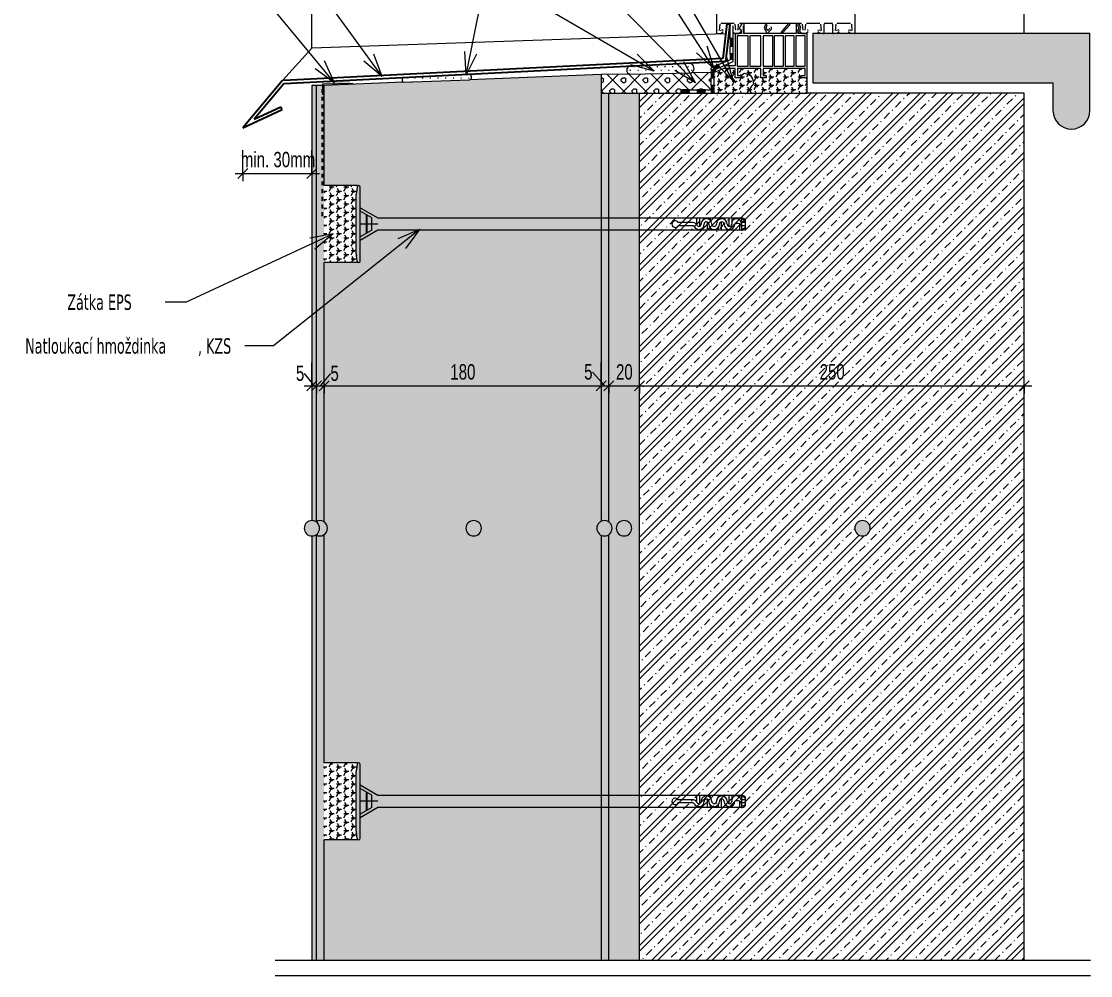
# Model space of a CAD drawing. Header units: millimetres. Extents: x 3821 to 11066, y 2454 to 5594.
# Drawn here: x 6614 to 7309, y 2807 to 3427 of the extents above; entities that cross this region are included whole.
import ezdxf

# ---------------------------------------------------------------- set-up
doc = ezdxf.new("R2010")
doc.units = ezdxf.units.MM
doc.linetypes.add('3_Čárkovaná 2_5mm', pattern=[5, 2.5, -2.5])
for name, color, linetype, lineweight in [('A-ANNO-DIMS', 211, 'Continuous', 9), ('A-ANNO-DIMS-5', 211, 'Continuous', 9), ('A-DETL', 90, 'Continuous', 18), ('A-DETL-GENF', 92, 'Continuous', 18), ('A-DETL-THIN', 151, 'Continuous', 18), ('G-ANNO-TEXT', 231, 'Continuous', 9)]:
    doc.layers.add(name, color=color, linetype=linetype, lineweight=lineweight)
doc.styles.add('Arial', font='arial.ttf', dxfattribs={"width": 0.7, "height": 10})
doc.styles.add('Tahoma', font='tahoma.ttf', dxfattribs={"width": 0.7, "height": 10})
doc.styles.add('Tahoma_B', font='tahomabd.ttf', dxfattribs={"width": 0.7, "height": 10})
doc.dimstyles.new('Vnitřní_-_průhledné', dxfattribs={"dimscale": 304.8, "dimtxt": 10.202594, "dimasz": 0.021325, "dimexe": 0.016404, "dimexo": 0.0625, "dimgap": 0.003281, "dimtad": 1, "dimdec": 0, "dimrnd": 5, "dimzin": 0, "dimdsep": 46, "dimtxsty": 'Arial', "dimblk1": 'OBLIQUE', "dimblk2": 'OBLIQUE', "dimsah": 1, "dimcen": 0.09, "dimdle": 0.016404, "dimazin": 0, "dimtfac": 1, "dimtdec": 4, "dimtix": 1, "dimtmove": 1, "dimatfit": 3, "dimfxl": 0.049213, "dimfxlon": 1, "dimtvp": 1, "dimtolj": 1, "dimtzin": 0, "dimarcsym": 2})
doc.dimstyles.new('Vnitřní_-_průhledné_1', dxfattribs={"dimscale": 304.8, "dimtxt": 10.202594, "dimasz": 0.021325, "dimexe": 0.016404, "dimexo": 0.0625, "dimgap": 0.003281, "dimtad": 1, "dimdec": 0, "dimrnd": 5, "dimzin": 0, "dimdsep": 46, "dimtxsty": 'Arial', "dimblk1": 'OBLIQUE', "dimblk2": 'OBLIQUE', "dimsah": 1, "dimcen": 0.09, "dimdle": 0.016404, "dimazin": 0, "dimtfac": 1, "dimtdec": 4, "dimtix": 1, "dimtmove": 0, "dimatfit": 3, "dimfxl": 0.049213, "dimfxlon": 1, "dimtvp": 1, "dimtolj": 1, "dimtzin": 0, "dimarcsym": 2})
pattern_1 = [(0, (0, 0), (5, 5), [0.5, -4.5]), (0, (2.5, 2.5), (5, 5), [0.5, -4.5])]
pattern_2 = [(0, (0, 0), (4.762, 2.75), [3.175, -6.35]), (120, (0, 0), (-4.7630699, 2.749879), [3.175, -6.35]), (60, (0, 0), (-0.0005699, 5.499013), [0, -6.35, 3.175, 0])]

# ---------------------------------------------------------------- blocks, each defined once
blk = doc.blocks.new('BP_HYDROIZOLACE NOVÁ 2 - Geotextilie 1_1-1452064-Okno _ Nadpraží')
at = {"layer": 'A-DETL-GENF'}
for points in [[(0, 0), (5, 0), (5, 2), (1.32, 2), (1.84, 0.78)], [(10, 0), (15, 0), (15, 2), (10, 2)]]:
    blk.add_hatch(color=256, dxfattribs=at).paths.add_polyline_path(points)
for p, q in [((0, 0), (5, 0)), ((5, 2), (1.32, 2)), ((5, 2), (10, 2)), ((5, 0), (5, 2)), ((5, 0), (10, 0)), ((15, 2), (10, 2)), ((10, 2), (10, 0)), ((15, 2), (23.13, 2)), ((15, 0), (15, 2)), ((15, 0), (23.13, 0)), ((10, 0), (15, 0))]:
    blk.add_line(p, q, dxfattribs=at)
blk = doc.blocks.new('BP_HYDROIZOLACE NOVÁ 2 - Geotextilie 1_1-1453589-Okno _ Nadpraží')
at = {"layer": 'A-DETL-GENF'}
blk.add_hatch(color=256, dxfattribs=at).paths.add_polyline_path([(1.07, 0), (5, 0), (5, 2), (0, 2), (0, 1.77), (1.55, 1.11)])
for p, q in [((5, 2), (0, 2)), ((0, 2), (0, 1.77)), ((1.07, 0), (5, 0)), ((5, 2), (14.6, 2)), ((5, 0), (5, 2)), ((5, 0), (14.6, 0))]:
    blk.add_line(p, q, dxfattribs=at)
blk = doc.blocks.new('BP_HYDROIZOLACE NOVÁ 2 - Geotextilie 1_1-1450786-Okno _ Nadpraží')
at = {"layer": 'A-DETL-GENF'}
for points in [[(0, 0), (5, 0), (5, 2), (0, 2)], [(10, 0), (15, 0), (15, 2), (10, 2)]]:
    blk.add_hatch(color=256, dxfattribs=at).paths.add_polyline_path(points)
for p, q in [((5, 2), (0, 2)), ((0, 2), (0, 0)), ((0, 0), (5, 0)), ((5, 2), (10, 2)), ((5, 0), (5, 2)), ((5, 0), (10, 0)), ((15, 2), (10, 2)), ((10, 2), (10, 0)), ((15, 2), (18.95, 2)), ((15, 0), (15, 2)), ((15, 0), (18.95, 0)), ((10, 0), (15, 0))]:
    blk.add_line(p, q, dxfattribs=at)
blk = doc.blocks.new('BP_HYDROIZOLACE NOVÁ 2 - Geotextilie 1_1-1453975-Okno _ Nadpraží')
at = {"layer": 'A-DETL-GENF'}
for points in [[(0, 0), (5, 0), (5, 2), (0, 2)], [(10, 0), (15, 0), (15, 2), (10, 2)]]:
    blk.add_hatch(color=256, dxfattribs=at).paths.add_polyline_path(points)
for p, q in [((5, 2), (0, 2)), ((0, 2), (0, 0)), ((0, 0), (5, 0)), ((5, 2), (10, 2)), ((5, 0), (5, 2)), ((5, 0), (10, 0)), ((15, 2), (10, 2)), ((10, 2), (10, 0)), ((15, 2), (16.39, 2)), ((15, 0), (15, 2)), ((15, 0), (16.39, 0)), ((10, 0), (15, 0))]:
    blk.add_line(p, q, dxfattribs=at)
blk = doc.blocks.new('DIMBLOCK7-Okno _ Nadpraží')
at = {"layer": 'A-ANNO-DIMS-5'}
for p, q in [((6803.26, 3190.15), (6803.26, 3205.15)), ((6806.26, 3190.15), (6806.26, 3205.15)), ((6798.24, 3198.11), (6804.76, 3190.15)), ((6798.24, 3198.11), (6798.24, 3198.11)), ((6798.26, 3190.15), (6806.26, 3190.15)), ((6803.26, 3190.15), (6803.26, 3185.15)), ((6806.26, 3190.15), (6806.26, 3185.15))]:
    blk.add_line(p, q, dxfattribs=at)
at = {"layer": 'A-ANNO-DIMS-5', "lineweight": 18}
for p, q in [((6803.26, 3190.15), (6800.01, 3186.9)), ((6806.26, 3190.15), (6803.01, 3186.9)), ((6803.26, 3190.15), (6806.51, 3193.4)), ((6806.26, 3190.15), (6809.51, 3193.4))]:
    blk.add_line(p, q, dxfattribs=at)
at = {"layer": 'A-ANNO-DIMS-5', "color": 0, "insert": (6792.91, 3203.25), "char_height": 10, "width": 6.4041, "attachment_point": 1, "line_spacing_factor": 0.941778, "style": 'Arial'}
blk.add_mtext('\\fArial|b0|i0|c238|p34|;\\W.7;5', dxfattribs=at)
blk = doc.blocks.new('_Oblique')
at = {"color": 0, "linetype": 'ByBlock', "lineweight": -2}
blk.add_line((-0.5, -0.5), (0.5, 0.5), dxfattribs=at)
blk = doc.blocks.new('DIMBLOCK8-Okno _ Nadpraží')
at = {"layer": 'A-ANNO-DIMS-5'}
for p, q in [((6806.26, 3190.15), (6806.26, 3205.15)), ((6811.26, 3190.15), (6811.26, 3205.15)), ((6815.35, 3198.11), (6808.76, 3190.15)), ((6815.35, 3198.11), (6815.35, 3198.11)), ((6806.26, 3190.15), (6811.26, 3190.15)), ((6806.26, 3190.15), (6806.26, 3185.15)), ((6811.26, 3190.15), (6811.26, 3185.15))]:
    blk.add_line(p, q, dxfattribs=at)
at = {"layer": 'A-ANNO-DIMS-5', "lineweight": 18}
for p, q in [((6806.26, 3190.15), (6803.01, 3186.9)), ((6806.26, 3190.15), (6809.51, 3193.4)), ((6811.26, 3190.15), (6808.01, 3186.9)), ((6811.26, 3190.15), (6814.51, 3193.4))]:
    blk.add_line(p, q, dxfattribs=at)
at = {"layer": 'A-ANNO-DIMS-5', "color": 0, "insert": (6815.35, 3203.25), "char_height": 10, "width": 6.4041, "attachment_point": 1, "line_spacing_factor": 0.941778, "style": 'Arial'}
blk.add_mtext('\\fArial|b0|i0|c238|p34|;\\W.7;5', dxfattribs=at)
blk = doc.blocks.new('DIMBLOCK9-Okno _ Nadpraží')
at = {"layer": 'A-ANNO-DIMS-5'}
for p, q in [((6811.26, 3190.15), (6811.26, 3205.15)), ((6991.26, 3190.15), (6991.26, 3205.15)), ((6811.26, 3190.15), (6991.26, 3190.15)), ((6811.26, 3190.15), (6811.26, 3185.15)), ((6991.26, 3190.15), (6991.26, 3185.15))]:
    blk.add_line(p, q, dxfattribs=at)
at = {"layer": 'A-ANNO-DIMS-5', "lineweight": 18}
for p, q in [((6811.26, 3190.15), (6808.01, 3186.9)), ((6811.26, 3190.15), (6814.51, 3193.4)), ((6991.26, 3190.15), (6988.01, 3186.9)), ((6991.26, 3190.15), (6994.51, 3193.4))]:
    blk.add_line(p, q, dxfattribs=at)
at = {"layer": 'A-ANNO-DIMS-5', "color": 0, "insert": (6893.26, 3204.13), "char_height": 10, "width": 19.2123, "attachment_point": 1, "line_spacing_factor": 0.941778, "style": 'Arial'}
blk.add_mtext('180', dxfattribs=at)
blk = doc.blocks.new('DIMBLOCK10-Okno _ Nadpraží')
at = {"layer": 'A-ANNO-DIMS-5'}
for p, q in [((6991.26, 3190.15), (6991.26, 3205.15)), ((6996.26, 3190.15), (6996.26, 3205.15)), ((6985.57, 3198.99), (6993.76, 3190.15)), ((6985.57, 3198.99), (6985.57, 3198.99)), ((6991.26, 3190.15), (6996.26, 3190.15)), ((6991.26, 3190.15), (6991.26, 3185.15)), ((6996.26, 3190.15), (6996.26, 3185.15))]:
    blk.add_line(p, q, dxfattribs=at)
at = {"layer": 'A-ANNO-DIMS-5', "lineweight": 18}
for p, q in [((6991.26, 3190.15), (6988.01, 3186.9)), ((6991.26, 3190.15), (6994.51, 3193.4)), ((6996.26, 3190.15), (6993.01, 3186.9)), ((6996.26, 3190.15), (6999.51, 3193.4))]:
    blk.add_line(p, q, dxfattribs=at)
at = {"layer": 'A-ANNO-DIMS-5', "color": 0, "insert": (6980.23, 3204.13), "char_height": 10, "width": 6.4041, "attachment_point": 1, "line_spacing_factor": 0.941778, "style": 'Arial'}
blk.add_mtext('\\fArial|b0|i0|c238|p34|;\\W.7;5', dxfattribs=at)
blk = doc.blocks.new('DIMBLOCK11-Okno _ Nadpraží')
at = {"layer": 'A-ANNO-DIMS-5'}
for p, q in [((6996.26, 3190.15), (6996.26, 3205.15)), ((7016.26, 3190.15), (7016.26, 3205.15)), ((6996.26, 3190.15), (7016.26, 3190.15)), ((6996.26, 3190.15), (6996.26, 3185.15)), ((7016.26, 3190.15), (7016.26, 3185.15))]:
    blk.add_line(p, q, dxfattribs=at)
at = {"layer": 'A-ANNO-DIMS-5', "lineweight": 18}
for p, q in [((6996.26, 3190.15), (6993.01, 3186.9)), ((6996.26, 3190.15), (6999.51, 3193.4)), ((7016.26, 3190.15), (7013.01, 3186.9)), ((7016.26, 3190.15), (7019.51, 3193.4))]:
    blk.add_line(p, q, dxfattribs=at)
at = {"layer": 'A-ANNO-DIMS-5', "color": 0, "insert": (7000.92, 3204.13), "char_height": 10, "width": 12.8082, "attachment_point": 1, "line_spacing_factor": 0.941778, "style": 'Arial'}
blk.add_mtext('20', dxfattribs=at)
blk = doc.blocks.new('DIMBLOCK12-Okno _ Nadpraží')
at = {"layer": 'A-ANNO-DIMS-5'}
for p, q in [((7016.26, 3190.15), (7016.26, 3205.15)), ((7266.26, 3190.15), (7266.26, 3205.15)), ((7016.26, 3190.15), (7271.26, 3190.15)), ((7016.26, 3190.15), (7016.26, 3185.15)), ((7266.26, 3190.15), (7266.26, 3185.15))]:
    blk.add_line(p, q, dxfattribs=at)
at = {"layer": 'A-ANNO-DIMS-5', "lineweight": 18}
for p, q in [((7016.26, 3190.15), (7013.01, 3186.9)), ((7016.26, 3190.15), (7019.51, 3193.4)), ((7266.26, 3190.15), (7263.01, 3186.9)), ((7266.26, 3190.15), (7269.51, 3193.4))]:
    blk.add_line(p, q, dxfattribs=at)
at = {"layer": 'A-ANNO-DIMS-5', "color": 0, "insert": (7133.26, 3204.13), "char_height": 10, "width": 19.2123, "attachment_point": 1, "line_spacing_factor": 0.941778, "style": 'Arial'}
blk.add_mtext('250', dxfattribs=at)
blk = doc.blocks.new('DIMBLOCK13-Okno _ Nadpraží')
at = {"layer": 'A-ANNO-DIMS-5'}
for p, q in [((6758.48, 3328.02), (6758.48, 3343.02)), ((6803.26, 3328.02), (6803.26, 3343.02)), ((6753.48, 3328.02), (6808.26, 3328.02)), ((6758.48, 3328.02), (6758.48, 3323.02)), ((6803.26, 3328.02), (6803.26, 3323.02))]:
    blk.add_line(p, q, dxfattribs=at)
at = {"layer": 'A-ANNO-DIMS-5', "lineweight": 18}
for p, q in [((6758.48, 3328.02), (6761.73, 3331.27)), ((6803.26, 3328.02), (6806.51, 3331.27)), ((6758.48, 3328.02), (6755.23, 3324.77)), ((6803.26, 3328.02), (6800.01, 3324.77))]:
    blk.add_line(p, q, dxfattribs=at)
at = {"layer": 'A-ANNO-DIMS-5', "color": 0, "insert": (6757.09, 3342), "char_height": 10, "width": 57.0717, "attachment_point": 1, "line_spacing_factor": 0.941778, "style": 'Arial'}
blk.add_mtext('min. 30mm', dxfattribs=at)

msp = doc.modelspace()

# ---------------------------------------------------------------- hatches: boundary and pattern name
at = {"layer": 'A-DETL-GENF'}
for color, points in [(9, [(7296.87, 3356.81), (7299.97, 3357.22), (7302.86, 3358.41), (7305.34, 3360.32), (7307.24, 3362.8), (7308.44, 3365.69), (7308.85, 3368.79), (7308.85, 3418.79), (7128.85, 3418.79), (7128.85, 3386.77), (7284.89, 3386.77), (7284.89, 3368.79), (7285.3, 3365.69), (7286.49, 3362.8), (7288.4, 3360.32), (7290.88, 3358.41), (7293.77, 3357.22)]), (1, [(6813.1, 3386.23), (6828.1, 3386.52), (6828.1, 3388.45), (6813.1, 3387.7)]), (7, [(6803.29, 3092.52), (6804.59, 3092.69), (6805.79, 3093.19), (6806.83, 3093.98), (6807.62, 3095.02), (6808.12, 3096.23), (6808.29, 3097.52), (6808.12, 3098.81), (6807.62, 3100.02), (6806.83, 3101.06), (6805.79, 3101.85), (6804.59, 3102.35), (6803.29, 3102.52), (6802, 3102.35), (6800.79, 3101.85), (6799.76, 3101.06), (6798.96, 3100.02), (6798.46, 3098.81), (6798.29, 3097.52), (6798.46, 3096.23), (6798.96, 3095.02), (6799.76, 3093.98), (6800.79, 3093.19), (6802, 3092.69)]), (7, [(6808.42, 3092.52), (6809.72, 3092.69), (6810.92, 3093.19), (6811.96, 3093.98), (6812.75, 3095.02), (6813.25, 3096.23), (6813.42, 3097.52), (6813.25, 3098.81), (6812.75, 3100.02), (6811.96, 3101.06), (6810.92, 3101.85), (6809.72, 3102.35), (6808.29, 3102.5), (6807.13, 3102.35), (6805.86, 3101.8), (6806.88, 3100.98), (6807.62, 3100.02), (6808.12, 3098.81), (6808.29, 3097.52), (6808.12, 3096.23), (6807.62, 3095.02), (6806.83, 3093.98), (6805.88, 3093.22), (6805.92, 3093.19), (6807.13, 3092.69), (6808.29, 3092.54)]), (7, [(6908.42, 3092.52), (6909.72, 3092.69), (6910.92, 3093.19), (6911.96, 3093.98), (6912.75, 3095.02), (6913.25, 3096.23), (6913.42, 3097.52), (6913.25, 3098.81), (6912.75, 3100.02), (6911.96, 3101.06), (6910.92, 3101.85), (6909.72, 3102.35), (6908.42, 3102.52), (6907.13, 3102.35), (6905.92, 3101.85), (6904.89, 3101.06), (6904.09, 3100.02), (6903.59, 3098.81), (6903.42, 3097.52), (6903.59, 3096.23), (6904.09, 3095.02), (6904.89, 3093.98), (6905.92, 3093.19), (6907.13, 3092.69)]), (7, [(6993.42, 3092.52), (6994.72, 3092.69), (6995.92, 3093.19), (6996.96, 3093.98), (6997.75, 3095.02), (6998.25, 3096.23), (6998.42, 3097.52), (6998.25, 3098.81), (6997.75, 3100.02), (6996.96, 3101.06), (6995.92, 3101.85), (6994.72, 3102.35), (6993.42, 3102.52), (6992.13, 3102.35), (6990.92, 3101.85), (6989.89, 3101.06), (6989.09, 3100.02), (6988.59, 3098.81), (6988.42, 3097.52), (6988.59, 3096.23), (6989.09, 3095.02), (6989.89, 3093.98), (6990.92, 3093.19), (6992.13, 3092.69)]), (7, [(7006.13, 3092.52), (7007.43, 3092.69), (7008.63, 3093.19), (7009.67, 3093.98), (7010.46, 3095.02), (7010.96, 3096.23), (7011.13, 3097.52), (7010.96, 3098.81), (7010.46, 3100.02), (7009.67, 3101.06), (7008.63, 3101.85), (7007.43, 3102.35), (7006.13, 3102.52), (7004.84, 3102.35), (7003.63, 3101.85), (7002.6, 3101.06), (7001.8, 3100.02), (7001.3, 3098.81), (7001.13, 3097.52), (7001.3, 3096.23), (7001.8, 3095.02), (7002.6, 3093.98), (7003.63, 3093.19), (7004.84, 3092.69)]), (7, [(7161.13, 3092.52), (7162.43, 3092.69), (7163.63, 3093.19), (7164.67, 3093.98), (7165.46, 3095.02), (7165.96, 3096.23), (7166.13, 3097.52), (7165.96, 3098.81), (7165.46, 3100.02), (7164.67, 3101.06), (7163.63, 3101.85), (7162.43, 3102.35), (7161.13, 3102.52), (7159.84, 3102.35), (7158.63, 3101.85), (7157.6, 3101.06), (7156.8, 3100.02), (7156.3, 3098.81), (7156.13, 3097.52), (7156.3, 3096.23), (7156.8, 3095.02), (7157.6, 3093.98), (7158.63, 3093.19), (7159.84, 3092.69)])]:
    msp.add_hatch(color=color, dxfattribs=at).paths.add_polyline_path(points)
h = msp.add_hatch(dxfattribs=at)
h.set_pattern_fill('FP_2', color=1, style=0, pattern_type=2)
h.set_pattern_definition(pattern_1)
h.paths.add_polyline_path([(6862.71, 3387.19), (6905.62, 3388.87), (6906.03, 3389), (6906.4, 3389.22), (6906.7, 3389.54), (6906.91, 3389.92), (6907.03, 3390.33), (6907.03, 3390.77), (6906.93, 3391.19), (6906.72, 3391.57), (6906.43, 3391.89), (6906.07, 3392.13), (6905.66, 3392.27), (6905.22, 3392.32), (6863.31, 3390.22), (6862.91, 3390.13), (6862.55, 3389.94), (6862.25, 3389.66), (6862.02, 3389.32), (6861.89, 3388.93), (6861.86, 3388.52), (6861.94, 3388.12), (6862.11, 3387.75), (6862.38, 3387.43)])
h.paths.add_polyline_path([(7009.94, 3392.57), (7050, 3393.37), (7050.66, 3393.87), (7051.17, 3394.52), (7051.51, 3395.27), (7051.65, 3396.08), (7051.59, 3396.91), (7051.32, 3397.69), (7050.87, 3398.38), (7050.26, 3398.94), (7049.53, 3399.33), (7048.73, 3399.53), (7009.8, 3397.57), (7009.21, 3397.35), (7008.7, 3396.98), (7008.29, 3396.51), (7008, 3395.95), (7007.87, 3395.33), (7007.89, 3394.7), (7008.06, 3394.1), (7008.37, 3393.55), (7008.81, 3393.1), (7009.34, 3392.77)])
h = msp.add_hatch(dxfattribs=at)
h.set_pattern_fill('FP_4', color=1, style=0, pattern_type=2)
h.set_pattern_definition(pattern_2)
h.paths.add_polyline_path([(6811.26, 2816.99), (6991.26, 2816.99), (6991.26, 3093.05), (6990.92, 3093.19), (6989.89, 3093.98), (6989.09, 3095.02), (6988.59, 3096.23), (6988.42, 3097.52), (6988.59, 3098.81), (6989.09, 3100.02), (6989.89, 3101.06), (6990.92, 3101.85), (6991.26, 3101.99), (6991.26, 3392.2), (6811.26, 3385.19), (6811.26, 3320.1), (6832.14, 3320.1), (6832.14, 3270.1), (6811.26, 3270.1), (6811.26, 3101.59), (6811.96, 3101.06), (6812.75, 3100.02), (6813.25, 3098.81), (6813.42, 3097.52), (6813.25, 3096.23), (6812.75, 3095.02), (6811.96, 3093.98), (6811.26, 3093.45), (6811.26, 2945.2), (6832.14, 2945.2), (6832.14, 2895.2), (6811.26, 2895.2)])
h.paths.add_polyline_path([(6908.42, 3092.52), (6907.13, 3092.69), (6905.92, 3093.19), (6904.89, 3093.98), (6904.09, 3095.02), (6903.59, 3096.23), (6903.42, 3097.52), (6903.59, 3098.81), (6904.09, 3100.02), (6904.89, 3101.06), (6905.92, 3101.85), (6907.13, 3102.35), (6908.42, 3102.52), (6909.72, 3102.35), (6910.92, 3101.85), (6911.96, 3101.06), (6912.75, 3100.02), (6913.25, 3098.81), (6913.42, 3097.52), (6913.25, 3096.23), (6912.75, 3095.02), (6911.96, 3093.98), (6910.92, 3093.19), (6909.72, 3092.69)])
h = msp.add_hatch(dxfattribs=at)
h.set_pattern_fill('FP_5', color=1, style=0, pattern_type=2)
h.set_pattern_definition([(45, (3.592, 0), (-7.184205, 7.184205), []), (0, (15.04, 3.365), (7.184, 7.184), [1.27, -13.098]), (45, (16.31, 3.365), (-7.184205, 7.184205), [1.27, -8.89]), (90, (17.208, 4.263), (-7.184, 7.184), [1.27, -13.098]), (135, (17.208, 5.533), (-7.184205, -7.184205), [1.27, -8.89]), (0, (15.04, 6.431), (7.184, 7.184), [1.27, -13.098]), (45, (14.141, 5.533), (-7.184205, 7.184205), [1.27, -8.89]), (90, (14.141, 4.263), (-7.184, 7.184), [1.27, -13.098]), (135, (15.04, 3.365), (-7.184205, -7.184205), [1.27, -8.89]), (135, (13.389, 0), (-7.184205, -7.184205), [])])
h.paths.add_polyline_path([(6991.26, 3380.19), (7043.76, 3380.19), (7043.76, 3382.19), (7062.71, 3382.19), (7062.71, 3393.62), (6991.26, 3392.2)])
h = msp.add_hatch(dxfattribs=at)
h.set_pattern_fill('FP_4', color=1, style=0, pattern_type=2)
h.set_pattern_definition(pattern_2)
h.paths.add_polyline_path([(7064.71, 3380.19), (7089.05, 3380.19), (7087.91, 3381.33), (7087.46, 3382.38), (7089.05, 3384.65), (7090.33, 3385.93), (7089.73, 3389.35), (7088.38, 3391.69), (7084.5, 3393.1), (7082.06, 3391.69), (7082.06, 3390.19), (7078.26, 3390.19), (7078.26, 3396.19), (7070.98, 3396.19), (7064.71, 3393.53), (7064.71, 3382.19)])
h = msp.add_hatch(dxfattribs=at)
h.set_pattern_fill('FP_4', style=0, pattern_type=2)
h.set_pattern_definition(pattern_2)
h.paths.add_polyline_path([(7089.05, 3380.19), (7125.26, 3380.19), (7125.26, 3390.19), (7121.46, 3390.19), (7121.46, 3391.69), (7123.76, 3391.69), (7123.76, 3396.19), (7096.46, 3396.19), (7096.46, 3391.69), (7098.46, 3391.69), (7098.46, 3390.19), (7095.06, 3390.19), (7095.06, 3396.19), (7079.86, 3396.19), (7079.86, 3391.69), (7082.06, 3391.69), (7084.5, 3393.1), (7088.38, 3391.69), (7089.73, 3389.35), (7090.33, 3385.93), (7089.05, 3384.65), (7087.46, 3382.38), (7087.91, 3381.33)])
h = msp.add_hatch(dxfattribs=at)
h.set_pattern_fill('FP_2', color=1, style=0, pattern_type=2)
h.set_pattern_definition(pattern_1)
h.paths.add_polyline_path([(6803.26, 2816.99), (6806.26, 2816.99), (6806.26, 3093.05), (6805.79, 3093.19), (6804.59, 3092.69), (6803.26, 3092.52), (6803.26, 2909.06)])
h.paths.add_polyline_path([(6805.86, 3101.8), (6805.92, 3101.85), (6806.26, 3101.99), (6806.26, 3385.19), (6803.26, 3385.19), (6803.29, 3102.52), (6804.59, 3102.35), (6805.84, 3101.82)])
h = msp.add_hatch(dxfattribs=at)
h.set_pattern_fill('FP_2', color=1, style=0, pattern_type=2)
h.set_pattern_definition(pattern_1)
h.paths.add_polyline_path([(6811.26, 2816.99), (6811.26, 3093.45), (6810.92, 3093.19), (6809.72, 3092.69), (6808.29, 3092.54), (6807.13, 3092.69), (6806.26, 3093.05), (6806.26, 2816.99)])
h.paths.add_polyline_path([(6811.26, 3101.59), (6811.26, 3385.19), (6806.26, 3385.19), (6806.26, 3101.99), (6807.13, 3102.35), (6808.42, 3102.52), (6809.72, 3102.35), (6810.92, 3101.85)])
h = msp.add_hatch(dxfattribs=at)
h.set_pattern_fill('FP_2', color=1, style=0, pattern_type=2)
h.set_pattern_definition(pattern_1)
h.paths.add_polyline_path([(6991.26, 2816.99), (6996.26, 2816.99), (6996.26, 3093.45), (6995.92, 3093.19), (6994.72, 3092.69), (6993.42, 3092.52), (6992.13, 3092.69), (6991.26, 3093.05), (6991.26, 2909.06)])
h.paths.add_polyline_path([(6996.26, 3101.59), (6996.26, 3380.19), (6991.26, 3380.19), (6991.26, 3101.99), (6992.13, 3102.35), (6993.42, 3102.52), (6994.72, 3102.35), (6995.92, 3101.85)])
h = msp.add_hatch(dxfattribs=at)
h.set_pattern_fill('FP_2', color=1, style=0, pattern_type=2)
h.set_pattern_definition(pattern_1)
h.paths.add_polyline_path([(6996.26, 2816.99), (7016.26, 2816.99), (7016.26, 3380.19), (6996.26, 3380.19), (6996.26, 3101.59), (6996.96, 3101.06), (6997.75, 3100.02), (6998.25, 3098.81), (6998.42, 3097.52), (6998.25, 3096.23), (6997.75, 3095.02), (6996.96, 3093.98), (6996.26, 3093.45), (6996.26, 2909.06)])
h.paths.add_polyline_path([(7006.13, 3092.52), (7004.84, 3092.69), (7003.63, 3093.19), (7002.6, 3093.98), (7001.8, 3095.02), (7001.3, 3096.23), (7001.13, 3097.52), (7001.3, 3098.81), (7001.8, 3100.02), (7002.6, 3101.06), (7003.63, 3101.85), (7004.84, 3102.35), (7006.13, 3102.52), (7007.43, 3102.35), (7008.63, 3101.85), (7009.67, 3101.06), (7010.46, 3100.02), (7010.96, 3098.81), (7011.13, 3097.52), (7010.96, 3096.23), (7010.46, 3095.02), (7009.67, 3093.98), (7008.63, 3093.19), (7007.43, 3092.69)])
h = msp.add_hatch(dxfattribs=at)
h.set_pattern_fill('FP_1', style=0, pattern_type=2)
h.set_pattern_definition([(45, (0, 0), (-8.838835, 8.838835), []), (45, (3.75, 0), (-8.838835, 8.838835), []), (45, (10.7, 0), (-8.838835, 8.838835), [5, -2.5, 0.5, -2.5])])
h.paths.add_polyline_path([(7016.26, 2816.99), (7266.26, 2816.99), (7266.26, 3380.19), (7016.26, 3380.19), (7016.26, 2909.06)])
h.paths.add_polyline_path([(7161.13, 3092.52), (7159.84, 3092.69), (7158.63, 3093.19), (7157.6, 3093.98), (7156.8, 3095.02), (7156.3, 3096.23), (7156.13, 3097.52), (7156.3, 3098.81), (7156.8, 3100.02), (7157.6, 3101.06), (7158.63, 3101.85), (7159.84, 3102.35), (7161.13, 3102.52), (7162.43, 3102.35), (7163.63, 3101.85), (7164.67, 3101.06), (7165.46, 3100.02), (7165.96, 3098.81), (7166.13, 3097.52), (7165.96, 3096.23), (7165.46, 3095.02), (7164.67, 3093.98), (7163.63, 3093.19), (7162.43, 3092.69)])
h = msp.add_hatch(dxfattribs=at)
h.set_pattern_fill('FP_4', color=1, style=0, pattern_type=2)
h.set_pattern_definition(pattern_2)
h.paths.add_polyline_path([(6811.26, 3270.1), (6832.14, 3270.1), (6832.14, 3320.1), (6811.26, 3320.1)])
h = msp.add_hatch(dxfattribs=at)
h.set_pattern_fill('FP_4', color=1, style=0, pattern_type=2)
h.set_pattern_definition(pattern_2)
h.paths.add_polyline_path([(6832.14, 2895.2), (6832.14, 2945.2), (6811.26, 2945.2), (6811.26, 2895.2)])

# ---------------------------------------------------------------- linework, layer by layer
at = {"layer": 'A-DETL'}
for p, q in [((6803.26, 3409.37), (6803.26, 3801.44)), ((7066.26, 3490.98), (7066.26, 3419.29)), ((7156.26, 3419.29), (7156.26, 3464.04)), ((7071.59, 3418.74), (6803.26, 3409.37)), ((7066.76, 3418.79), (7068.67, 3418.79)), ((7068.26, 3420.82), (7068.63, 3425.03)), ((7069.42, 3421.23), (7068.77, 3420.58)), ((7068.82, 3418.65), (7070.46, 3420.29)), ((7069.13, 3425.49), (7077.72, 3425.49)), ((7077.16, 3419.79), (7078.26, 3418.69)), ((7078.16, 3418.79), (7080.66, 3418.79)), ((7078.22, 3425.03), (7078.56, 3421.12)), ((7082.26, 3418.79), (7078.26, 3418.79)), ((7078.26, 3418.79), (7078.26, 3397.89)), ((7080.26, 3421.12), (7080.6, 3425.03)), ((7080.66, 3418.79), (7082.26, 3420.39)), ((7082.26, 3424.51), (7080.86, 3422.09)), ((7080.86, 3422.09), (7082.26, 3421.28)), ((7081.1, 3425.49), (7121.42, 3425.49)), ((7082.26, 3421.28), (7082.26, 3418.79)), ((7084.26, 3425.29), (7083.23, 3425.29)), ((7083.76, 3418.79), (7083.76, 3423.79)), ((7099.26, 3418.79), (7083.76, 3418.79)), ((7084.19, 3425.49), (7118.09, 3425.49)), ((7084.19, 3418.79), (7084.19, 3425.49)), ((7118.09, 3418.79), (7084.19, 3418.79)), ((7084.26, 3423.79), (7084.26, 3425.29)), ((7097.96, 3424.26), (7097.24, 3422.29)), ((7097.24, 3422.29), (7099.26, 3418.79)), ((7098.56, 3422.4), (7099.15, 3424.54)), ((7099.53, 3420.73), (7098.56, 3422.4)), ((7100.93, 3422.13), (7099.53, 3420.73)), ((7100.1, 3419.74), (7101.64, 3421.28)), ((7100.65, 3418.79), (7100.1, 3419.74)), ((7108.26, 3418.79), (7100.65, 3418.79)), ((7112.94, 3425.3), (7108.26, 3419.79)), ((7109.58, 3419.79), (7108.26, 3419.79)), ((7108.26, 3419.79), (7108.26, 3418.79)), ((7108.26, 3419.79), (7109.58, 3419.79)), ((7109.58, 3419.79), (7113.83, 3424.5)), ((7109.58, 3418.79), (7109.58, 3419.79)), ((7117.72, 3418.79), (7109.58, 3418.79)), ((7119.81, 3422.4), (7117.72, 3418.79)), ((7118.09, 3425.49), (7118.09, 3418.79)), ((7118.94, 3424.79), (7119.81, 3422.4)), ((7119.11, 3418.79), (7121.13, 3422.29)), ((7125.26, 3418.79), (7119.11, 3418.79)), ((7120.36, 3420.29), (7121.86, 3418.79)), ((7121.13, 3422.29), (7120.41, 3424.26)), ((7121.86, 3418.79), (7124.36, 3418.79)), ((7121.92, 3425.03), (7122.26, 3421.12)), ((7123.96, 3421.12), (7124.3, 3425.03)), ((7124.36, 3418.79), (7125.86, 3420.29)), ((7124.8, 3425.49), (7133.39, 3425.49)), ((7125.26, 3390.19), (7125.26, 3418.79)), ((7132.06, 3420.29), (7133.56, 3418.79)), ((7133.75, 3420.58), (7133.1, 3421.23)), ((7133.89, 3425.03), (7134.26, 3420.82)), ((7136.26, 3419.29), (7136.26, 3424.99)), ((7136.76, 3425.49), (7141.16, 3425.49)), ((7141.66, 3424.99), (7141.66, 3419.29)), ((7143.66, 3420.82), (7144.03, 3425.03)), ((7144.82, 3421.23), (7144.17, 3420.58)), ((7144.36, 3418.79), (7145.86, 3420.29)), ((7144.53, 3425.49), (7153.39, 3425.49)), ((7152.06, 3420.29), (7153.56, 3418.79)), ((7153.75, 3420.58), (7153.1, 3421.23)), ((7153.89, 3425.03), (7154.26, 3420.82)), ((7086.79, 3417.29), (7079.64, 3417.29)), ((7079.64, 3417.29), (7079.64, 3397.69)), ((7086.79, 3397.69), (7086.79, 3417.29)), ((7095.01, 3417.29), (7087.91, 3417.29)), ((7087.91, 3417.29), (7087.91, 3397.69)), ((7095.01, 3397.69), (7095.01, 3417.29)), ((7102.76, 3417.29), (7096.51, 3417.29)), ((7096.51, 3417.29), (7096.51, 3397.69)), ((7102.76, 3397.69), (7102.76, 3417.29)), ((7109.76, 3417.29), (7103.76, 3417.29)), ((7103.76, 3417.29), (7103.76, 3397.69)), ((7109.76, 3397.69), (7109.76, 3417.29)), ((7116.76, 3417.29), (7110.76, 3417.29)), ((7110.76, 3417.29), (7110.76, 3397.69)), ((7116.76, 3397.69), (7116.76, 3417.29)), ((7123.76, 3417.29), (7117.76, 3417.29)), ((7117.76, 3417.29), (7117.76, 3397.69)), ((7123.76, 3397.69), (7123.76, 3417.29)), ((6784.13, 3388.26), (6803.26, 3409.37)), ((7048.73, 3399.53), (7009.8, 3397.57)), ((6905.22, 3392.32), (6863.31, 3390.22)), ((6991.26, 3392.2), (6905.62, 3388.87)), ((7009.94, 3392.57), (6991.26, 3392.2)), ((6991.26, 3392.2), (6991.26, 3380.19)), ((7009.94, 3392.57), (7050, 3393.37)), ((7062.71, 3393.62), (7050, 3393.37)), ((7070.98, 3396.19), (7064.71, 3393.53)), ((7078.26, 3396.19), (7070.98, 3396.19)), ((7078.26, 3397.89), (7071.86, 3397.89)), ((7078.26, 3390.19), (7078.26, 3396.19)), ((7079.64, 3397.69), (7086.79, 3397.69)), ((7082.06, 3391.69), (7082.06, 3390.19)), ((7087.91, 3397.69), (7095.01, 3397.69)), ((7096.51, 3397.69), (7102.76, 3397.69)), ((7103.76, 3397.69), (7109.76, 3397.69)), ((7110.76, 3397.69), (7116.76, 3397.69)), ((7117.76, 3397.69), (7123.76, 3397.69)), ((6806.26, 3385.19), (6803.26, 3385.19)), ((6803.26, 3385.19), (6803.26, 3102.52)), ((6811.26, 3385.19), (6806.26, 3385.19)), ((6806.26, 3101.99), (6806.26, 3385.19)), ((6810.26, 3386.17), (6830.04, 3386.56)), ((6810.26, 3386.17), (6810.26, 3378.98)), ((6862.71, 3387.19), (6811.26, 3385.19)), ((6811.26, 3320.1), (6811.26, 3385.19)), ((6862.71, 3387.19), (6905.62, 3388.87)), ((7082.06, 3390.19), (7078.26, 3390.19)), ((6991.26, 3380.19), (6991.26, 3101.99)), ((6991.26, 3380.19), (7043.76, 3380.19)), ((6996.26, 3101.59), (6996.26, 3380.19)), ((7016.26, 2816.99), (7016.26, 3380.19)), ((7064.71, 3380.19), (7089.05, 3380.19)), ((6832.76, 3320.1), (6811.26, 3320.1)), ((6832.64, 3319.1), (6832.21, 3315.72)), ((6834.64, 3271.1), (6834.64, 3319.1)), ((6832.14, 3275.72), (6832.14, 3314.48)), ((6834.64, 3305.74), (6846.14, 3299.1)), ((6842.14, 3299.1), (6834.64, 3303.43)), ((6838.51, 3301.19), (6838.51, 3289.01)), ((6839.01, 3300.9), (6839.01, 3289.3)), ((6846.14, 3295.1), (6834.64, 3295.1)), ((6842.14, 3291.1), (6842.14, 3299.1)), ((6846.14, 3299.1), (7082.45, 3299.1)), ((7050.59, 3296.07), (7041.21, 3296.07)), ((7050.74, 3294.07), (7041.21, 3294.07)), ((7053.21, 3299.1), (7053.21, 3294.91)), ((7055.21, 3299.1), (7055.21, 3293.67)), ((7060.21, 3296.46), (7060.21, 3291.07)), ((7062.21, 3299.1), (7062.21, 3297.47)), ((7067.21, 3299.1), (7067.21, 3297.57)), ((7069.21, 3296.5), (7069.21, 3291.07)), ((7074.21, 3299.1), (7074.21, 3293.64)), ((7076.21, 3299.1), (7076.21, 3296.3)), ((7081.21, 3299.1), (7081.21, 3297.82)), ((7081.21, 3295.14), (7081.21, 3291.07)), ((7084.95, 3296.07), (7082.17, 3296.07)), ((7082.45, 3299.1), (7082.45, 3291.07)), ((7082.45, 3293.3), (7082.45, 3296.75)), ((7082.45, 3296.75), (7082.45, 3293.3)), ((7084.95, 3294.07), (7082.45, 3294.07)), ((7084.95, 3298.07), (7084.95, 3292.07)), ((6842.14, 3291.1), (6834.64, 3286.77)), ((6846.14, 3291.07), (6834.64, 3284.46)), ((7082.45, 3291.07), (6846.14, 3291.07)), ((7053.21, 3291.99), (7053.21, 3291.07)), ((7062.21, 3292.57), (7062.21, 3291.07)), ((7067.21, 3292.67), (7067.21, 3291.07)), ((7076.21, 3291.93), (7076.21, 3291.07)), ((6832.64, 3271.1), (6832.21, 3274.48)), ((6811.26, 3101.59), (6811.26, 3270.1)), ((6832.76, 3270.1), (6811.26, 3270.1)), ((6803.26, 3092.52), (6803.26, 2816.99)), ((6806.26, 2816.99), (6806.26, 3093.05)), ((6811.26, 2945.2), (6811.26, 3093.45)), ((6991.26, 3093.05), (6991.26, 2816.99)), ((6996.26, 2816.99), (6996.26, 3093.45)), ((6832.76, 2945.2), (6811.26, 2945.2)), ((6832.14, 2900.82), (6832.14, 2939.57)), ((6832.64, 2944.2), (6832.21, 2940.81)), ((6834.64, 2896.2), (6834.64, 2944.2)), ((6834.64, 2930.84), (6846.14, 2924.2)), ((6842.14, 2924.2), (6834.64, 2928.53)), ((6838.51, 2926.29), (6838.51, 2914.1)), ((6839.01, 2926), (6839.01, 2914.39)), ((6846.14, 2920.2), (6834.64, 2920.2)), ((6842.14, 2916.2), (6842.14, 2924.2)), ((6846.14, 2924.2), (7082.45, 2924.2)), ((7050.59, 2921.16), (7041.21, 2921.16)), ((7050.74, 2919.17), (7041.21, 2919.17)), ((7053.21, 2924.2), (7053.21, 2920.01)), ((7055.21, 2924.2), (7055.21, 2918.76)), ((7060.21, 2921.56), (7060.21, 2916.16)), ((7062.21, 2924.2), (7062.21, 2922.56)), ((7067.21, 2924.2), (7067.21, 2922.66)), ((7069.21, 2921.6), (7069.21, 2916.16)), ((7074.21, 2924.2), (7074.21, 2918.73)), ((7076.21, 2924.2), (7076.21, 2921.4)), ((7081.21, 2924.2), (7081.21, 2922.91)), ((7081.21, 2920.24), (7081.21, 2916.16)), ((7084.95, 2921.16), (7082.17, 2921.16)), ((7082.45, 2924.2), (7082.45, 2916.16)), ((7082.45, 2918.4), (7082.45, 2921.84)), ((7082.45, 2921.84), (7082.45, 2918.4)), ((7084.95, 2919.16), (7082.45, 2919.16)), ((7084.95, 2923.16), (7084.95, 2917.16)), ((6842.14, 2916.2), (6834.64, 2911.87)), ((6846.14, 2916.16), (6834.64, 2909.56)), ((7082.45, 2916.16), (6846.14, 2916.16)), ((7053.21, 2917.09), (7053.21, 2916.16)), ((7062.21, 2917.67), (7062.21, 2916.16)), ((7067.21, 2917.77), (7067.21, 2916.16)), ((7076.21, 2917.03), (7076.21, 2916.16)), ((6832.64, 2896.2), (6832.21, 2899.58)), ((6811.26, 2816.99), (6811.26, 2895.2)), ((6832.76, 2895.2), (6811.26, 2895.2)), ((6803.26, 2816.99), (6806.26, 2816.99)), ((6806.26, 2816.99), (6811.26, 2816.99)), ((6811.26, 2816.99), (6991.26, 2816.99)), ((6991.26, 2816.99), (6996.26, 2816.99)), ((6996.26, 2816.99), (7016.26, 2816.99))]:
    msp.add_line(p, q, dxfattribs=at)
at = {"layer": 'A-DETL', "lineweight": 25}
for p, q in [((7072.95, 3425.16), (7070.35, 3402.61)), ((7074.91, 3424.74), (7072.14, 3400.7)), ((7072.95, 3425.16), (7074.91, 3424.74)), ((7070.35, 3402.61), (6784.99, 3388.29)), ((7072.14, 3400.7), (6785.09, 3386.29)), ((6784.13, 3388.26), (6758.48, 3357.69)), ((6785.09, 3386.29), (6765.81, 3363.31)), ((6765.81, 3363.31), (6783.07, 3371.36)), ((6783.91, 3369.55), (6783.07, 3371.36)), ((6758.48, 3357.69), (6783.91, 3369.55))]:
    msp.add_line(p, q, dxfattribs=at)
at = {"layer": 'A-DETL', "linetype": '3_Čárkovaná 2_5mm', "lineweight": 25}
msp.add_line((6809.9, 3382.79), (6809.9, 3297.79), dxfattribs=at)
at = {"layer": 'A-DETL'}
for centre, radius, start, end in [((7066.76, 3419.29), 0.5, 180, 270), ((7069.96, 3420.79), 0.5, 0, 90), ((7081.66, 3420.79), 0.5, 0, 90), ((7083.23, 3424.29), 1, 90, 167.0047), ((7098.9, 3423.92), 1, 92.94742, 160), ((7101.28, 3422.42), 0.8, 357.62112, 71.5117), ((7100.58, 3422.34), 1.5, 315, 1.73723), ((7113.38, 3424.9), 0.6, 318, 138), ((7119.45, 3423.9), 1.03, 20.58904, 119.79982), ((7120.86, 3420.79), 0.5, 90, 180), ((7125.36, 3420.79), 0.5, 0, 90), ((7132.56, 3420.79), 0.5, 90, 180), ((7135.76, 3419.29), 0.5, 270, 0), ((7136.76, 3424.99), 0.5, 90, 180), ((7141.16, 3424.99), 0.5, 0, 90), ((7142.16, 3419.29), 0.5, 180, 270), ((7145.36, 3420.79), 0.5, 0, 90), ((7152.56, 3420.79), 0.5, 90, 180), ((7155.76, 3419.29), 0.5, 270, 0), ((7048.34, 3396.24), 3.31, 300.13008, 83.21608), ((6905.31, 3390.57), 1.73, 280.27714, 92.87399), ((7010.42, 3395.09), 2.56, 104, 259.25068), ((7066.46, 3394.81), 1.2, 113, 203), ((6863.47, 3388.61), 1.61, 95.74799, 241.7778), ((6842.14, 3314.48), 10, 172.87498, 180), ((6833.64, 3319.1), 1, 0, 180), ((7039.35, 3295.07), 2.12, 28.08312, 331.91688), ((7050.82, 3293.04), 3.03, 25.14722, 94.46745), ((7050.82, 3293.04), 1.03, 25.14722, 94.46745), ((7054.79, 3294.98), 3.38, 206.35902, 1.74611), ((7054.79, 3294.98), 1.38, 208.14932, 2.71411), ((7059.67, 3295.07), 3.5, 0, 180.36755), ((7059.67, 3295.07), 3.5, 0, 180.36755), ((7059.67, 3295.07), 3.5, 0, 180.36755), ((7059.67, 3295.07), 1.5, 0, 179.44114), ((7064.67, 3295.07), 3.5, 180, 0), ((7064.67, 3295.07), 1.5, 180, 0), ((7069.67, 3295.07), 3.5, 0, 180), ((7069.67, 3295.07), 1.5, 0, 180), ((7074.67, 3295.07), 3.5, 180, 0), ((7074.67, 3295.07), 1.5, 180, 0), ((7079.17, 3295.57), 3.04, 9.50186, 189.41044), ((7079.76, 3292.47), 3.04, 27.80146, 121.50954), ((7082.03, 3294.4), 4.68, 51.49117, 84.90523), ((7082.8, 3295.33), 2.76, 39.04474, 97.35287), ((7082.8, 3294.81), 2.76, 262.64713, 320.95526), ((7082.03, 3295.73), 4.68, 275.09494, 308.50883), ((6842.14, 3275.72), 10, 180, 187.12502), ((6833.64, 3271.1), 1, 180, 0), ((6842.14, 2939.57), 10, 172.87498, 180), ((6833.64, 2944.2), 1, 0, 180), ((7039.35, 2920.16), 2.12, 28.08312, 331.91688), ((7050.82, 2918.14), 3.03, 25.14722, 94.46745), ((7050.82, 2918.14), 1.03, 25.14722, 94.46745), ((7054.79, 2920.08), 3.38, 206.35902, 1.74611), ((7054.79, 2920.08), 1.38, 208.14932, 2.71411), ((7059.67, 2920.16), 3.5, 0, 180.36755), ((7059.67, 2920.16), 3.5, 0, 180.36755), ((7059.67, 2920.16), 3.5, 0, 180.36755), ((7059.67, 2920.16), 1.5, 0, 179.44114), ((7064.67, 2920.16), 3.5, 180, 0), ((7064.67, 2920.16), 1.5, 180, 0), ((7069.67, 2920.16), 3.5, 0, 180), ((7069.67, 2920.16), 1.5, 0, 180), ((7074.67, 2920.16), 3.5, 180, 0), ((7074.67, 2920.16), 1.5, 180, 0), ((7079.17, 2920.66), 3.04, 9.50186, 189.41044), ((7079.76, 2917.57), 3.04, 27.80146, 121.50954), ((7082.03, 2919.5), 4.68, 51.49117, 84.90523), ((7082.8, 2920.42), 2.76, 39.04474, 97.35287), ((7082.8, 2919.91), 2.76, 262.64713, 320.95526), ((7082.03, 2920.83), 4.68, 275.09494, 308.50883), ((6842.14, 2900.82), 10, 180, 187.12502), ((6833.64, 2896.2), 1, 180, 0)]:
    msp.add_arc(centre, radius, start, end, dxfattribs=at)
at = {"layer": 'A-DETL-THIN'}
for p, q in [((7266.26, 3418.79), (7266.26, 3801.44)), ((7308.85, 3418.79), (7128.85, 3418.79)), ((7128.85, 3418.79), (7128.85, 3386.77)), ((7308.85, 3368.79), (7308.85, 3418.79)), ((7095.06, 3396.19), (7079.86, 3396.19)), ((7079.86, 3396.19), (7079.86, 3391.69)), ((7079.86, 3391.69), (7082.06, 3391.69)), ((7082.06, 3391.69), (7084.5, 3393.1)), ((7084.5, 3393.1), (7088.38, 3391.69)), ((7088.38, 3391.69), (7089.73, 3389.35)), ((7095.06, 3390.19), (7095.06, 3396.19)), ((7123.76, 3396.19), (7096.46, 3396.19)), ((7096.46, 3396.19), (7096.46, 3391.69)), ((7096.46, 3391.69), (7098.46, 3391.69)), ((7098.46, 3391.69), (7098.46, 3390.19)), ((7121.46, 3390.19), (7121.46, 3391.69)), ((7121.46, 3391.69), (7123.76, 3391.69)), ((7123.76, 3391.69), (7123.76, 3396.19)), ((7089.05, 3384.65), (7087.46, 3382.38)), ((7090.33, 3385.93), (7089.05, 3384.65)), ((7089.73, 3389.35), (7090.33, 3385.93)), ((7098.46, 3390.19), (7095.06, 3390.19)), ((7125.26, 3390.19), (7121.46, 3390.19)), ((7125.26, 3380.19), (7125.26, 3390.19)), ((7128.85, 3386.77), (7284.89, 3386.77)), ((7284.89, 3386.77), (7284.89, 3368.79)), ((7087.46, 3382.38), (7087.91, 3381.33)), ((7087.91, 3381.33), (7089.05, 3380.19)), ((7089.05, 3380.19), (7125.26, 3380.19)), ((7266.26, 3380.19), (7125.26, 3380.19)), ((7266.26, 2816.99), (7266.26, 3380.19)), ((6779.36, 2816.99), (7309.36, 2816.99)), ((7016.26, 2816.99), (7266.26, 2816.99)), ((6779.36, 2806.99), (7309.36, 2806.99))]:
    msp.add_line(p, q, dxfattribs=at)
for centre, radius, start, end in [((7296.87, 3368.79), 11.98, 180, 360), ((6803.29, 3097.52), 5, 0, 180), ((6808.42, 3097.52), 5, 0, 120.9258), ((6908.42, 3097.52), 5, 0, 180), ((6993.42, 3097.52), 5, 0, 180), ((7006.13, 3097.52), 5, 0, 180), ((7161.13, 3097.52), 5, 0, 180), ((6803.29, 3097.52), 5, 180, 0), ((6808.42, 3097.52), 5, 239.0742, 0), ((6908.42, 3097.52), 5, 180, 0), ((6993.42, 3097.52), 5, 180, 0), ((7006.13, 3097.52), 5, 180, 0), ((7161.13, 3097.52), 5, 180, 0)]:
    msp.add_arc(centre, radius, start, end, dxfattribs=at)
at = {"layer": 'G-ANNO-TEXT', "color": 10}
for p, q in [((7076.97, 3388.18), (6984.96, 3548.6)), ((7064.82, 3395.92), (6982.58, 3523.45)), ((7052.6, 3386.92), (6941.19, 3500)), ((6849.03, 3391.05), (6777.3, 3489.88)), ((6818.07, 3386.95), (6754.43, 3463.61)), ((6903.64, 3391.81), (6916.75, 3457.65)), ((7025.65, 3394.51), (6916.75, 3457.65)), ((6849.03, 3391.05), (6843.48, 3405.55)), ((6903.64, 3391.81), (6902.63, 3407.3)), ((6903.64, 3391.81), (6910.51, 3405.73)), ((7025.65, 3394.51), (7014.69, 3405.52)), ((7064.82, 3395.92), (7053.31, 3406.35)), ((7064.82, 3395.92), (7060.07, 3410.71)), ((6818.07, 3386.95), (6811.58, 3401.06)), ((6849.03, 3391.05), (6836.97, 3400.83)), ((7025.65, 3394.51), (7010.66, 3398.56)), ((7052.6, 3386.92), (7044.93, 3400.43)), ((7076.97, 3388.18), (7066.02, 3399.19)), ((7076.97, 3388.18), (7073, 3403.19)), ((6818.07, 3386.95), (6805.39, 3395.93)), ((7052.6, 3386.92), (7039.2, 3394.79)), ((6817.17, 3288.72), (6721.5, 3244.37)), ((6873.31, 3291.65), (6778.25, 3215.97)), ((6817.17, 3288.72), (6801.87, 3286.06)), ((6817.17, 3288.72), (6805.25, 3278.77)), ((6873.31, 3291.65), (6859.07, 3285.45)), ((6873.31, 3291.65), (6864.08, 3279.16)), ((6704.62, 3244.37), (6697.09, 3244.37)), ((6721.5, 3244.37), (6704.62, 3244.37)), ((6762, 3215.97), (6754.7, 3215.97)), ((6778.25, 3215.97), (6762, 3215.97))]:
    msp.add_line(p, q, dxfattribs=at)

# ---------------------------------------------------------------- block references
at = {"layer": 'A-DETL-GENF'}
for name, p, rotation in [('BP_HYDROIZOLACE NOVÁ 2 - Geotextilie 1_1-1452064-Okno _ Nadpraží', (7077.16, 3400.66), 90), ('BP_HYDROIZOLACE NOVÁ 2 - Geotextilie 1_1-1453589-Okno _ Nadpraží', (7063.72, 3394.95), 23.00000000001074), ('BP_HYDROIZOLACE NOVÁ 2 - Geotextilie 1_1-1453975-Okno _ Nadpraží', (7064.71, 3380.19), 90)]:
    msp.add_blockref(name, p, dxfattribs=dict(at, rotation=rotation))
msp.add_blockref('BP_HYDROIZOLACE NOVÁ 2 - Geotextilie 1_1-1450786-Okno _ Nadpraží', (7043.76, 3380.19), dxfattribs=at)

# ---------------------------------------------------------------- dimensions: what is measured, and where the dimension line sits
at = {"layer": 'A-ANNO-DIMS'}
dim = msp.add_linear_dim(base=(6803.26, 3328.02), p1=(6758.48, 3343.02), p2=(6803.26, 3343.02), text='min. 30mm', dimstyle='Vnitřní_-_průhledné_1', override={"dimpost": '<>', "dimfxl": 44.783567}, dxfattribs=at)
dim.commit()
dim.dimension.update_dxf_attribs({"geometry": 'DIMBLOCK13-Okno _ Nadpraží', "text_midpoint": (6780.87, 3334.13)})
for base, p1, p2, override, picture, middle in [((6806.26, 3190.15), (6803.26, 3205.15), (6806.26, 3205.15), {"dimpost": '<>', "dimfxl": 3}, 'DIMBLOCK7-Okno _ Nadpraží', (6796.11, 3196.58)), ((6811.26, 3190.15), (6806.26, 3205.15), (6811.26, 3205.15), {"dimpost": '<>', "dimfxl": 5}, 'DIMBLOCK8-Okno _ Nadpraží', (6818.55, 3196.58)), ((6996.26, 3190.15), (6991.26, 3205.15), (6996.26, 3205.15), {"dimpost": '<>', "dimfxl": 5}, 'DIMBLOCK10-Okno _ Nadpraží', (6983.43, 3197.46))]:
    dim = msp.add_linear_dim(base=base, p1=p1, p2=p2, dimstyle='Vnitřní_-_průhledné', override=override, dxfattribs=at)
    dim.commit()
    dim.dimension.update_dxf_attribs({"geometry": picture, "text_midpoint": middle, "dimtype": 160})
for base, p1, p2, override, picture, middle in [((6991.26, 3190.15), (6811.26, 3205.15), (6991.26, 3205.15), {"dimpost": '<>', "dimfxl": 180}, 'DIMBLOCK9-Okno _ Nadpraží', (6901.26, 3196.25)), ((7016.26, 3190.15), (6996.26, 3205.15), (7016.26, 3205.15), {"dimpost": '<>', "dimfxl": 20}, 'DIMBLOCK11-Okno _ Nadpraží', (7006.26, 3196.25)), ((7266.26, 3190.15), (7016.26, 3205.15), (7266.26, 3205.15), {"dimpost": '<>', "dimfxl": 250}, 'DIMBLOCK12-Okno _ Nadpraží', (7141.26, 3196.25))]:
    dim = msp.add_linear_dim(base=base, p1=p1, p2=p2, dimstyle='Vnitřní_-_průhledné_1', override=override, dxfattribs=at)
    dim.commit()
    dim.dimension.update_dxf_attribs({"geometry": picture, "text_midpoint": middle})

# ---------------------------------------------------------------- next in the draw order: texts
at = {"layer": 'G-ANNO-TEXT', "color": 1, "char_height": 10, "attachment_point": 1, "style": 'Tahoma_B', "bg_fill": 3, "box_fill_scale": 1.25, "bg_fill_color": 256, "bg_fill_true_color": 13158600, "bg_fill_transparency": 0}
for s, insert, width in [('Zátka EPS', (6644.35, 3249.37), 60.8882), ('Natloukací hmoždinka', (6616.99, 3220.97), 136.0865)]:
    msp.add_mtext(s, dxfattribs=dict(at, insert=insert, width=width))

# ---------------------------------------------------------------- next in the draw order: texts
at = {"layer": 'G-ANNO-TEXT', "color": 1, "insert": (6729.28, 3220.97), "char_height": 10, "width": 27.7785, "attachment_point": 1, "style": 'Tahoma', "bg_fill": 3, "box_fill_scale": 1.25, "bg_fill_color": 256, "bg_fill_true_color": 13158600, "bg_fill_transparency": 0}
msp.add_mtext(', KZS', dxfattribs=at)

doc.saveas('drawing.dxf')
